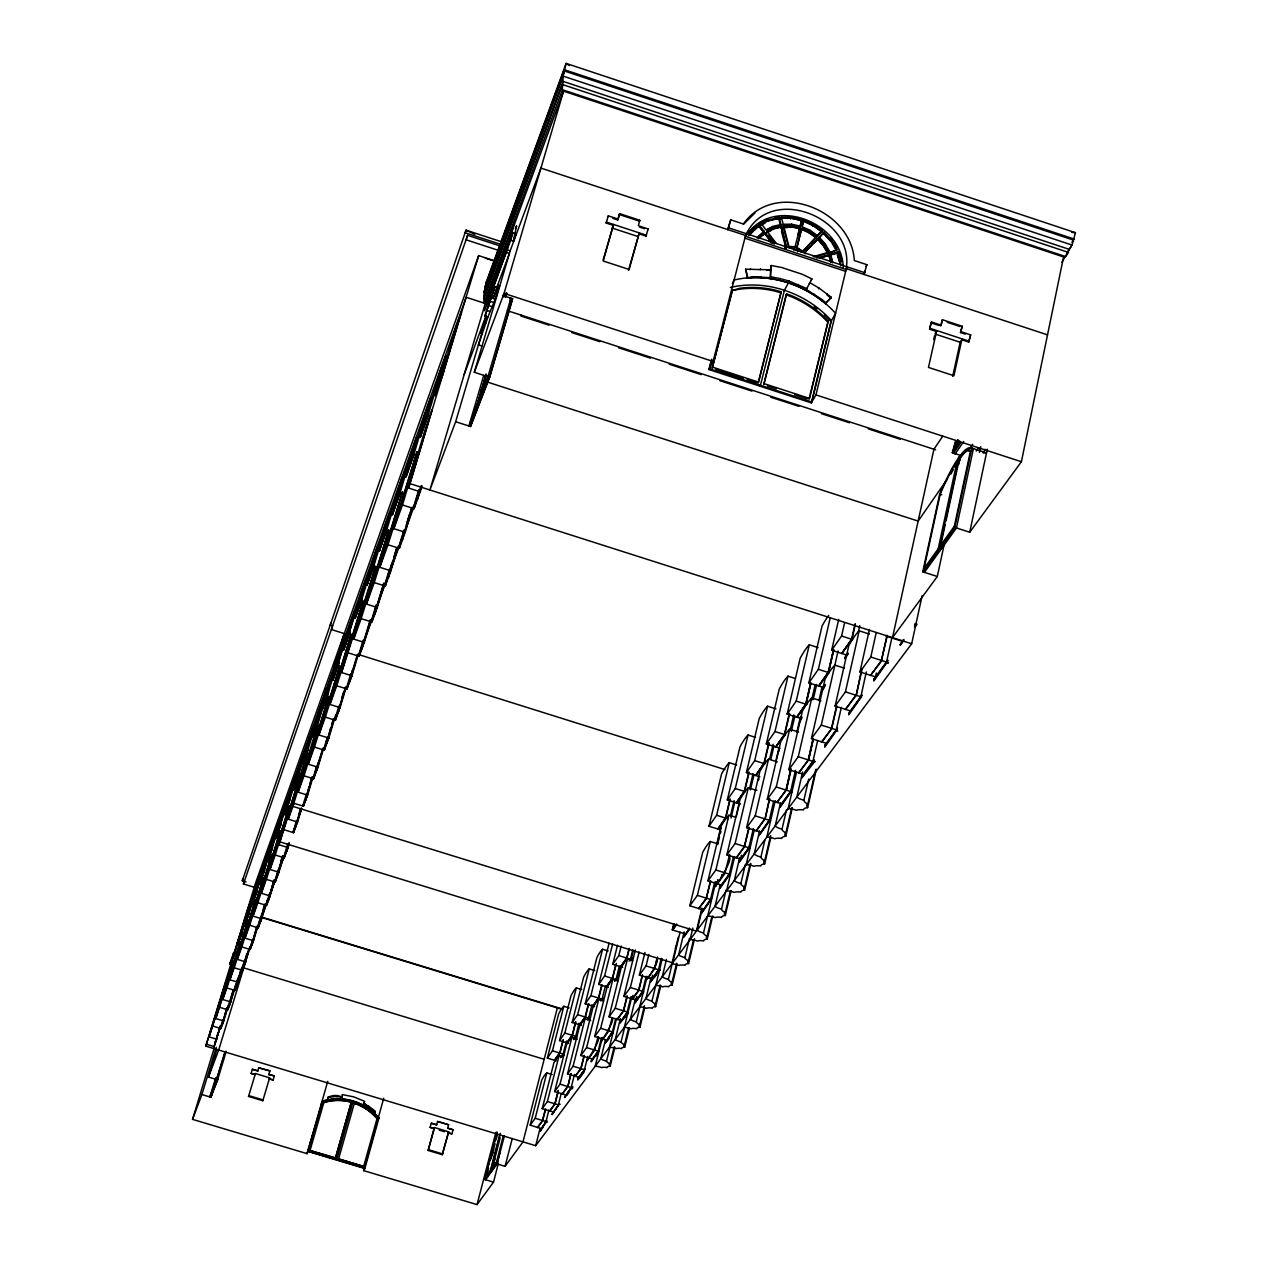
<?xml version="1.0" encoding="UTF-8"?>
<svg xmlns="http://www.w3.org/2000/svg" width="1268" height="1268" viewBox="0 0 1268 1268"><rect width="100%" height="100%" fill="white"/><g stroke="black" fill="none" stroke-linecap="round" stroke-linejoin="round"><path stroke-width="1.5" d="M770.136 278.564L771.15 265.503L781.627 267.485L802.089 274.221L811.885 278.897L806.321 289.437L822.282 299.724L825.88 302.767L825.42 303.623C804.055 285.458 775.382 275.457 747.327 277.993L745.632 269.196L770.675 269.83L770.579 277.708L752.241 276.741L747.327 277.993M770.231 271.003L771.15 265.503M341.71 1100.164C345.324 1093.571 324.465 1094.141 328.444 1100.608M341.837 1099.911L342.186 1094.585L353.788 1096.868L364.74 1101.385L362.125 1106.314M944.628 542.403L937.306 576.496L922.755 571.82L954.772 527.425L969.719 532.243L1021.406 461.726L1063.567 256.944L563.563 91.169L485.264 303.48M486.04 282.716L566.099 63.4L1075.454 232.694L1071.999 245.057L1061.902 262.222M969.719 532.243L987.296 449.189M954.36 526.22L956.056 526.759L941.664 546.714L940 546.175L954.36 526.22L970.511 450.806L969.227 450.425A86.113 15.882 -71.5 0 0 960.51 456.94L958.719 459.349L960.367 459.872M954.772 527.425L971.764 448.095L986.52 452.898L982.938 452.803M945.167 524.73L939.857 549.377L925.703 568.999L924.055 568.46L938.193 548.838L957.023 461.647L958.656 462.186L945.991 520.942M940 546.175L959.274 456.607M941.442 544.749L940.206 550.486L938.542 549.947M958.766 464.405L960.003 458.667A89.045 16.468 -71.5 0 1 961.873 456.084M922.755 571.82L939.651 494.187A89.061 16.436 -71.5 0 1 971.764 448.095M924.055 568.46L940.19 494.235L942.837 488.196A86.382 15.929 -71.5 0 1 955.042 464.674L957.023 461.647M925.228 568.571L924.404 572.359L956.468 527.964L973.428 448.634A89.045 16.468 -71.5 0 0 962.777 454.927M495.059 260.97L478.654 255.613L255.676 882.686L205.781 1046.148L535.682 1145.701L911.676 643.764L922.105 595.691M916.701 624.11L916.368 625.631L914.703 625.092L915.036 623.587L916.701 624.11L914.466 627.121M965.297 334.118L960.494 332.533L962.222 326.256L942.393 319.726L940.65 326.019M960.494 332.533L962.222 326.256M952.712 376.311L960.177 342.265L962.333 338.952M900.47 644.287L900.232 645.364L903.735 640.657M942.393 319.726L941.173 325.179L931.536 322.024L931.029 322.849L929.587 329.204L936.529 331.471L928.477 367.419L953.916 375.74L961.81 339.776L968.72 342.043L970.638 334.863L961.033 331.709M968.72 342.043L970.638 334.863M874.064 679.902L873.826 680.964L887.362 661.959L888.44 662.308M876.378 673.039L875.522 676.906L859.942 671.945L869.436 629.499M881.767 660.644L870.482 675.495L881.418 660.533L886.966 635.395M887.315 635.506L881.418 660.533M891.927 637.519L886.538 662.054L870.799 657.03L859.942 671.945M866.329 671.945L860.813 696.766L845.439 691.884L835.105 706.086L850.321 710.904M861.59 696.718L848.688 714.835L849.021 712.664L862.145 694.959L848.704 714.106M870.799 657.03L876.251 632.526M929.587 329.204L931.536 322.024M933.676 339.65L934.516 335.877M861.796 668.664L856.185 695.482L861.733 670.677M824.945 746.123L824.723 747.137L837.038 729.829M844.979 657.696L844.757 658.694L848.07 654.019M835.105 706.086L848.815 645.507A93.261 16.04 -72.2 0 1 859.197 630.814L869.341 634.063M831.443 728.482L836.515 706.007M855.028 623.983L851.62 639.231L841.603 653.432M821.822 742.097L831.76 728.498L836.864 706.117M851.953 639.341L855.361 624.094M841.366 707.354L836.294 729.829L821.284 725.09L811.441 738.626L826.308 743.317M858.071 633.223L859.767 625.679M845.439 691.884L859.197 630.814M812.962 738.943L808.176 760.055L798.666 772.957L808.493 760.071L813.295 739.054M818.621 685.988L828.194 672.436L833.441 649.501M833.615 650.119L828.511 672.436L818.954 686.099M808.509 760.166L813.279 739.292M828.527 672.531L833.758 649.612M796.462 772.386L788.11 808.73A8.813 3.693 12.9 0 1 796.256 810.315A9.938 4.169 12.8 0 1 803.405 809.935A8.86 3.725 12.7 0 1 807.653 807.653A8.892 3.741 12.7 0 1 807.843 804.102A8.496 3.598 12.7 0 1 803.912 800.203L808.73 779.028M817.686 740.48L812.931 761.371L798.254 756.742L788.854 769.676L803.389 774.241M821.284 725.09L838.069 650.975M846.311 654.922L831.65 650.262L841.572 636.029L844.567 622.857M813.39 762.417L814.611 761.719L801.851 777.966L802.2 775.842L814.135 759.738L801.883 777.236M807.843 804.102L815.704 769.486M807.653 807.653L816.354 769.264M798.254 756.742L811.789 697.907L820.871 700.792M823.233 687.446L808.889 682.897L818.367 669.314L830.239 617.722M775.271 800.631L766.775 837.197A8.622 3.535 13.1 0 1 774.732 838.766A9.716 3.978 13 0 1 781.69 838.433A8.654 3.566 12.9 0 1 785.795 836.278A8.686 3.582 12.9 0 1 785.938 832.854A8.305 3.439 12.9 0 1 782.055 829.098L786.445 809.951M795.48 770.294L790.614 791.486L776.254 786.984L767.267 799.331L781.484 803.785M811.663 699.952L815.118 684.942M813.168 699.73L816.671 684.419M785.938 832.854L791.644 808.001M785.795 836.278L792.357 807.637M802.612 771.974L796.875 797.017A8.924 3.788 12.8 0 0 803.912 800.203M818.922 700.729L822.013 687.24M811.441 738.626L825.04 679.157A91.027 15.295 -72.4 0 1 834.93 665.161L844.234 668.109M831.65 650.262L838.719 619.37M791.343 731.319L794.909 715.913M754.238 830.239L746.17 864.713A8.432 3.376 13.2 0 1 753.937 866.266A9.494 3.82 13.1 0 1 760.721 865.965A8.464 3.408 13.1 0 1 764.683 863.92A8.496 3.424 13.1 0 1 764.778 860.639L770.579 835.596M764.683 863.92L770.912 837.007M780.47 803.024L775.16 826.007A8.733 3.614 13 0 0 782.055 829.098M796.859 732.175L800.393 716.848M799.712 722.094L802.137 717.133M788.854 769.676L802.343 711.285A88.903 14.598 -72.5 0 1 811.789 697.907M808.889 682.897L822.044 626.012A87.825 14.202 -72.2 0 1 828.67 615.424M790.709 769.486L785.938 790.107L776.888 802.533L786.271 790.218M810.664 682.992L805.798 704.057L796.669 717.117M790.852 769.026L786.287 790.313L791.169 769.121M810.585 683.5L805.814 704.152L797.081 716.975M806.147 704.247L810.981 683.087M734.679 856.55L726.58 890.865A8.242 3.233 13.4 0 1 734.188 892.387A9.304 3.661 13.3 0 1 740.781 892.133A8.29 3.265 13.2 0 1 744.633 890.184A8.305 3.281 13.2 0 1 744.681 887.029L750.054 864.031M744.633 890.184L750.878 863.397M759.58 830.873L754.191 854.014A8.527 3.455 13.2 0 0 760.943 857.01A8.115 3.281 13.1 0 0 764.778 860.639M775.778 761.434L778.932 747.946M767.267 799.331L780.644 741.986A86.89 13.948 -72.6 0 1 789.679 729.211L798.571 732.016M801.186 718.544L787.143 714.106L800.187 658.203A85.828 13.583 -72.3 0 1 809.285 644.794L818.066 647.583M759.342 834.598L759.12 835.549L769.882 820.38M778.663 751.75L778.869 750.814M769.422 798.666L765.048 819.128L769.755 798.761M789.298 713.488L784.416 734.489L775.667 746.9M784.734 734.584L789.615 713.583M776.254 786.984L789.679 729.211M787.143 714.106L796.209 701.109L809.285 644.794M773.67 801.344L769.28 820.269L755.221 815.879L746.63 827.687L760.546 832.046M790.202 730.162L793.736 714.898M760.943 857.01L764.969 839.654M715.913 881.482L707.687 916.098A8.068 3.107 13.5 0 1 715.12 917.588A9.098 3.503 13.4 0 1 721.555 917.382A8.099 3.122 13.4 0 1 725.28 915.512A8.131 3.154 13.4 0 1 725.28 912.485L730.225 891.499M725.28 915.512L731.113 890.754M739.688 857.58L734.267 880.61A8.353 3.313 13.3 0 0 740.877 883.527A7.941 3.154 13.2 0 0 744.681 887.029M746.63 827.687L759.881 771.356A84.972 13.33 -72.7 0 1 768.535 759.12L777.236 761.862M780.074 748.279L766.332 743.951L779.265 689A83.942 13.013 -72.4 0 1 787.983 676.161L794.846 678.348M758.533 779.471L758.835 778.187M739.339 861.558L739.117 862.509L749.436 847.959L750.371 848.244M758.486 780.137L758.708 779.218M741.415 855.266L740.512 859.086L726.881 854.838L740.021 799.474A83.149 12.759 -72.8 0 1 748.294 787.761L756.822 790.439M736.09 857.881L744.395 846.501L748.928 827.37M768.773 742.889L763.922 763.526L755.538 775.414M749.229 827.465L744.395 846.501M769.09 742.985L764.239 763.621L755.855 775.509M755.221 815.879L768.535 759.12M766.332 743.951L775.002 731.525L787.983 676.161M753.366 828.575L748.865 847.816L735.107 843.521L726.881 854.838M769.597 759.263L773.115 744.253M740.877 883.527L745.378 864.332M770.833 759.374L773.971 745.964M864.792 271.225L864.031 274.443L866.9 264.695L854.315 260.542C851.525 209.204 774.574 179.374 743.397 224.008L730.733 219.824L727.784 229.603L730.733 219.824M692.835 928.097L690.077 939.604A7.909 2.98 13.6 0 1 697.352 941.078A8.924 3.36 13.6 0 1 703.629 940.904A7.941 3.011 13.5 0 1 707.259 939.128A7.973 3.027 13.5 0 1 707.211 936.212L711.792 916.938M721.254 878.439L721.825 874.619M759.865 776.777L746.408 772.545L759.231 718.512A82.135 12.458 -72.5 0 1 767.584 706.213L775.984 708.875M707.259 939.128L712.727 916.051M720.034 885.238L715.041 906.271A8.163 3.186 13.4 0 0 721.54 909.093A7.767 3.011 13.4 0 0 725.28 912.485M736.343 816.449L739.529 803.072M720.176 887.394L719.955 888.329L729.845 874.349M725.248 873.002C698.097 910.091 736.312 860.148 728.973 855.995M748.802 772.164L744.3 791.359L736.248 802.755M729.655 854.378L724.947 873.018M744.601 791.454L749.119 772.26M735.107 843.521L748.294 787.761M746.408 772.545L754.714 760.626L767.584 706.213M733.332 857.184L729.306 874.191L715.849 870.006L707.956 880.848L721.318 884.985M749.467 788.87L753.081 773.575M721.54 909.093L726.057 889.993M750.434 789.821L754.032 774.558M707.956 880.848L720.969 826.435A81.406 12.236 -72.9 0 1 728.91 815.197L735.583 817.289M740.496 804.071L727.309 799.949L740.005 746.82A80.407 11.951 -72.6 0 1 748.025 735.012L755.554 737.39M678.301 937.21L671.85 963.934A7.735 2.853 13.8 0 1 678.966 965.392A8.733 3.233 13.7 0 1 685.1 965.249A7.767 2.885 13.6 0 1 688.603 963.553L694.547 938.653M701.886 908.205L696.401 931.14L292.924 806.385L340.664 648.915M717.419 843.236L721.08 827.941M702.139 909.219L697.146 930.173A8.004 3.059 13.6 0 0 703.518 932.931A7.608 2.901 13.5 0 0 707.211 936.212M717.625 844.472L719.447 836.848M720.652 832.822L720.953 831.57M706.593 898.315L698.652 908.696L706.292 898.22L710.429 880.911M729.94 799.157L725.47 818.05L717.751 828.987M710.73 881.006L706.292 898.33M718.053 829.066L725.756 818.05L730.241 799.252M715.849 870.006L728.91 815.197M727.309 799.949L735.266 788.522L748.025 735.012M714.692 882.163L710.571 899.472L697.384 895.382L689.824 905.78L702.9 909.838M730.542 815.593L734.124 800.552M711.079 899.662L701.584 913.087L711.554 898.156L701.632 912.389M703.518 932.931L707.592 915.781M731.018 818.019L734.679 802.628M716.991 883.828L717.878 880.071M717.07 883.59L717.942 879.897M689.824 905.78L702.71 852.286A79.741 11.729 -72.9 0 1 710.318 841.508L717.799 843.838M720.05 829.7L708.971 826.245L721.571 773.971A78.775 11.46 -72.7 0 1 729.259 762.654L736.645 764.969M711.364 360.144L708.923 369.574L811.33 402.875L830.92 321.549L835.596 313.291A94.514 79.678 28.4 0 0 734.093 280.022L732.413 283.382M655.746 985.426A7.592 2.758 13.9 0 1 662.72 986.869A7.243 2.631 13.8 0 1 668.712 986.758A7.624 2.774 13.7 0 1 672.119 985.141A7.64 2.79 13.7 0 1 672.008 982.415L676.621 963.284M684.165 931.837L678.618 954.899A7.83 2.932 13.7 0 0 684.879 957.578A7.45 2.774 13.6 0 0 688.524 960.748A7.798 2.901 13.6 0 0 688.603 963.553M672.119 985.141L677.175 964.108M811.33 402.875L815.974 394.903L845.677 271.352C857.945 217.953 769.375 182.386 745.6 235.468L713.091 361.428L708.923 369.574M697.384 895.382L710.318 841.508M708.971 826.245L716.626 815.276L729.259 762.654M684.879 957.578L689.475 938.368M688.524 960.748L693.58 939.636M685.1 933.85L672.278 929.888L673.736 924.039M674.021 924.118L672.579 929.967L676.732 924.277M647.108 976.487L639.674 1006.887A7.45 2.647 14 0 1 646.506 1008.298A7.101 2.536 13.9 0 1 652.354 1008.219A7.481 2.663 13.8 0 1 655.667 1006.665A7.497 2.679 13.8 0 1 655.54 1004.05L660.168 984.967M666.445 959.48L662.261 976.725A7.671 2.821 13.8 0 0 668.41 979.34A8.638 3.154 13.7 0 0 672.008 982.415M655.667 1006.665L660.755 985.696M675.321 948.48L675.987 946.15M668.41 979.34L672.579 962.095M680.06 932.202L672.658 962.84L280.022 841.873M809.016 399.341L828.21 321.058L822.916 315.732A91.011 76.825 28.4 0 0 792.341 295.999L786.651 293.859L786.144 294.81L763.78 384.632L786.651 293.859M828.21 321.058L809.539 398.437L764.287 383.713M651.07 977.485L645.935 998.518A7.529 2.71 13.9 0 0 651.974 1001.07A8.464 3.043 13.8 0 0 655.54 1004.05M631.876 996.616L624.316 1027.397A7.307 2.552 14 0 1 631.02 1028.792A6.974 2.441 14 0 1 636.742 1028.728A7.339 2.568 13.9 0 1 639.96 1027.254A7.354 2.584 13.9 0 1 639.801 1024.718L644.445 1005.667M639.96 1027.254L644.604 1008.219M652.624 975.14L651.704 978.912L639.373 975.108L644.936 952.49M654.764 968.641C634.951 994.73 660.422 964.171 657.157 957.578M654.478 968.657L657.252 957.261M654.764 968.736L657.537 957.356M661.278 958.339L658.504 969.735L646.078 965.899L639.373 975.108M658.726 970.86L659.772 970.242L650.5 981.939L659.376 968.562L650.563 981.258M651.974 1001.07L662.229 958.766M627.391 1013.084L628.025 1010.881L619.767 1023.355L628.199 1013.338M616.549 1018.473L609.417 1047.273A7.164 2.457 14.1 0 1 615.979 1048.652A6.831 2.346 14.1 0 1 621.589 1048.62A7.196 2.473 14 0 1 624.712 1047.21A7.212 2.488 14 0 1 624.522 1044.769A8.147 2.821 14 0 1 621.051 1041.947L624.807 1026.715M633.001 995.332L632.098 999.041L638.882 990.276L632.367 999.121M635.49 998.344L630.339 1019.345A7.386 2.599 14 0 0 636.282 1021.818A8.305 2.916 13.9 0 0 639.801 1024.718M624.522 1044.769L628.738 1027.635M636.932 996.363L636.013 1000.072L623.904 996.363L635.379 949.97M638.612 990.197L642.321 974.933M624.712 1047.21L629.372 1028.205M638.882 990.276L642.607 975.013M646.078 965.899L648.867 954.503M646.22 976.297L642.559 991.243L630.354 987.503L623.904 996.363M642.749 992.369L643.399 990.118L634.84 1003.036L642.749 992.369L643.589 992.622M636.282 1021.818L640.007 1006.57M615.693 1018.743L612.428 1031.898L600.667 1028.3L594.692 1036.527L606.358 1040.093M632.811 949.605L630.45 959.179L618.8 955.596L612.745 964.298L622.636 967.341M605.311 1042.28L613.205 1030.868L605.232 1042.93L612.793 1032.2M632.431 958.386L631.242 958.022L630.957 959.163L632.146 959.527M630.798 960.859L633.176 951.254M602.363 1037.462L595.199 1066.245A7.037 2.362 14.2 0 1 601.65 1067.608A6.705 2.267 14.1 0 1 607.134 1067.608A7.069 2.377 14.1 0 1 610.177 1066.245A7.085 2.393 14.1 0 1 609.971 1063.884A7.988 2.71 14.1 0 1 606.532 1061.142L610.304 1045.926M620.401 1018.569L615.218 1039.522A7.243 2.504 14.1 0 0 621.051 1041.947M609.971 1063.884L614.188 1046.782M627.105 995.649L623.333 1010.929L617.056 1019.44M623.602 1011.008L626.899 997.647M610.177 1066.245L614.869 1047.273M630.354 987.503L639.12 951.999M630.973 996.68L627.216 1011.959L615.234 1008.282L609.02 1016.825L620.908 1020.455M594.708 1050.126C573.12 1079.861 604.329 1038.064 597.767 1036.685M612.349 978.294L606.516 986.567L612.349 978.389L615.646 965.17M797.715 235.658L799.458 228.636L791.169 226.829L783.053 226.861L783.592 225.815L791.707 225.783L800.013 227.59L794.782 247.688M799.839 227.162L801.471 220.569L790.804 218.254L780.819 218.286M598.036 1036.764L594.438 1050.142M612.602 978.468L616.375 963.379M799.965 226.909L802.026 219.523L791.343 217.208L781.357 217.24L780.438 219.015M784.416 290.277L760.198 386.249M600.667 1028.3L612.856 979.419L617.865 980.956M618.8 955.596L621.193 946.023M797.049 246.578L801.424 229.017L809.016 232.44L816.006 237.496L802.327 252.015M802.073 226.148L803.436 220.949L813.264 225.371L821.68 231.458L817.036 236.387L814.135 234.295M801.836 228.224L797.033 247.529L802.755 251.222L816.418 236.704L809.444 231.648L801.836 228.224L800.9 229.999M816.909 236.641L822.092 230.665L813.691 224.579L803.849 220.156L802.2 226.75L810.22 230.348L817.464 235.594L816.909 236.641L814.008 234.532M601.412 1038.159L598.179 1051.124L586.624 1047.606L580.855 1055.531L592.33 1059.034M619.307 966.311L616.01 979.514L604.582 975.995L598.734 984.396L608.196 987.296M616.185 980.497L616.787 978.389L614.663 981.384M616.692 979.91L620.036 966.47M609.02 1016.825L621.288 967.5A72.419 9.605 -73.2 0 1 627.549 958.64L632.653 960.209M605.518 1039.744L600.794 1058.78A7.117 2.425 14.2 0 0 606.532 1061.142M608.894 1030.884C587.876 1059.588 617.548 1020.55 611.889 1017.729M629.055 948.448L626.709 958.037L620.575 966.707M612.159 1017.808L608.624 1030.789M626.978 958.117L629.324 948.527M615.234 1008.282L627.549 958.64M573.025 1086.977L571.868 1086.628L564.688 1097.581L564.878 1096.788M588.796 1019.06L589.382 1017.031L590.508 1017.364M572.042 1088.927L571.472 1087.896M580.855 1055.531L592.885 1007.711A69.883 8.908 -73.3 0 1 598.702 999.469L603.616 1000.975M598.734 984.396L609.1 943.154M584.088 1055.42L580.76 1068.702L575.133 1076.342L581.029 1068.686L584.358 1055.499M592.79 1006.095L598.496 998.027L601.761 985.014M598.75 998.106L602.015 985.093M586.624 1047.606L598.702 999.469M604.582 975.995L612.634 943.931M587.766 1056.387L584.453 1069.669L573.088 1066.214L567.525 1073.869L578.794 1077.293M605.359 986.108L602.094 999.121L590.872 995.681L585.214 1003.78L594.518 1006.634M602.237 1000.119L602.839 998.043L600.794 1000.943M594.692 1036.527L606.833 987.978A71.119 9.256 -73.3 0 1 612.856 979.419M612.745 964.298L617.5 945.262M758.121 383.047L781.183 291.798L775.081 290.087A91.312 77.063 28.4 0 0 739.815 288.28L732.191 290.562L712.204 368.116L732.666 289.627M781.183 291.798L758.613 382.128L712.664 367.197M554.813 1103.921L558.221 1090.496M566.875 1042.835L572.201 1035.29L575.561 1021.929M558.459 1090.559L555.067 1104L549.821 1111.117M565.718 1094.934L554.639 1091.574L560.028 1084.172L571.852 1037.462L577.4 1039.158M572.439 1035.37L575.799 1022.008M581.299 1025.305L572.169 1022.515L577.622 1014.685L589.224 968.895L594.708 970.575M561.28 1093.333L558.38 1104.84L547.396 1101.527L542.213 1108.66L553.102 1111.957M579.016 1023.197L575.688 1036.352L564.831 1033.04L559.553 1040.6L568.539 1043.342M559.045 1103.937L552.087 1114.556L559.045 1103.937L560.171 1104.285M567.525 1073.869L579.413 1026.763A68.678 8.591 -73.3 0 1 585.039 1018.806L590.682 1020.534M585.214 1003.78L596.879 957.609A67.854 8.432 -73.2 0 1 602.569 949.225L608.149 950.937M570.854 1073.536L567.81 1086.692L571.107 1073.616M588.479 1003.622L585.119 1016.984L579.603 1024.782M573.088 1066.214L585.039 1018.806M579.856 1024.861L585.372 1016.968L588.732 1003.701M590.872 995.681L602.569 949.225M574.467 1074.487L571.186 1087.564L560.028 1084.172M592.029 1004.7L588.669 1018.061L577.622 1014.685M542.213 1108.66L553.862 1062.917A66.411 8.004 -73.4 0 1 559.109 1055.499L562.738 1056.609M559.553 1040.6L570.996 995.729A65.635 7.862 -73.2 0 1 576.306 987.899L581.695 989.563M535.682 1145.701L540.073 1128.488M539.914 1130.977L546.651 1120.674L539.914 1130.977L546.381 1121.752L547.475 1122.085M537.426 1127.521L542.498 1120.532L545.414 1109.104M547.396 1101.527L559.109 1055.499M563.04 1039.823L559.711 1052.995L554.56 1060.286M564.831 1033.04L576.306 987.899M545.636 1109.373L542.498 1120.627M563.246 1040.093L559.949 1053.074L554.798 1060.365M548.885 1110.197L546.001 1121.546L535.207 1118.281L530.183 1125.176L540.897 1128.425M566.431 1041.06L563.135 1054.041L552.452 1050.792L547.364 1058.098L556.208 1060.793M554.639 1091.574L566.416 1045.149A67.521 8.29 -73.4 0 1 571.852 1037.462M572.169 1022.515L583.708 976.994A66.728 8.147 -73.2 0 1 589.224 968.895M557.349 1007.917L523.002 1141.882L505.076 1166.338L496.073 1163.628L484.645 1179.478L493.506 1182.141L498.419 1163.152M530.183 1125.176L541.721 1080.098A65.334 7.735 -73.4 0 1 546.793 1072.918L552.166 1074.551M547.364 1058.098L558.681 1013.861A64.573 7.608 -73.3 0 1 563.832 1006.285L569.126 1007.917M535.207 1118.281L546.793 1072.918M552.452 1050.792L563.832 1006.285M711.823 359.224L709.398 368.655L811.853 401.972L831.443 320.614A94.133 79.44 28.4 0 0 730.352 287.503M505.076 1166.338L512.272 1138.458M845.677 271.352L744.887 238.178L746.456 233.724M485.39 1177.417L490.415 1170.443L491.413 1170.76L486.389 1177.718L485.39 1177.417L497.119 1132.387M488.608 1168.399L485.644 1179.779L497.104 1163.929L504.331 1136.065M491.081 1158.904L495.043 1143.72M496.026 1139.916L497.5 1134.226M492.253 1155.211L493.712 1149.585M490.415 1170.443L499.814 1134.274M500.163 1151.392L497.183 1162.867L492.016 1170.031L491.001 1169.73L500.464 1133.323M500.163 1137.919L491.318 1171.933L490.32 1171.616M493.506 1164.293L494.995 1158.54M496.073 1163.628L503.317 1135.763M383.713 1098.262L363.631 1170.618L477.037 1204.6L495.851 1132.419M484.645 1179.478L497.008 1132.023M482.173 333.611L480.683 333.135L485.755 317.285M979.308 452.407L980.798 446.732M430.09 1127.379L434.1 1128.298L428.14 1150.441L442.247 1154.688L448.65 1131.785L434.575 1127.537L433.941 1128.552L430.09 1127.379L431.31 1123.21L436.668 1124.827L431.31 1123.21M442.247 1154.688L448.65 1131.785M448 1132.784L451.852 1133.941L453.056 1129.772L447.715 1128.155L453.056 1129.772M436.509 1125.081L437.571 1121.451L448.618 1124.779L447.556 1128.409M428.14 1150.441L434.575 1127.537M619.624 213.642L618.102 219.063L608.307 215.845L606.167 223.025L613.221 225.339L603.235 261.002L629.134 269.482L638.961 233.787L646.014 236.102L648.122 228.922L638.343 225.704L639.833 220.283L619.624 213.642L617.738 219.95L612.84 218.334M628.5 270.243L639.341 232.916M354.39 1103.112L338.588 1158.92L363.662 1166.433L377.087 1118.424L374.266 1115.333A49.848 47.994 29.2 0 0 357.544 1104.238L354.232 1103.398L357.402 1104.523A49.832 47.978 29.2 0 1 374.108 1115.618L377.087 1118.424M321.375 1103.62L322.643 1101.084A51.56 49.626 29.2 0 1 378.942 1118.043L364.851 1168.51L308.14 1151.518L322.5 1101.369A51.544 49.626 29.2 0 1 378.783 1118.328M507.137 249.844L511.337 232.012L487.15 304.383L507.137 249.844L510.164 250.826L540.929 168.089L745.6 235.468M603.172 259.908L613.601 224.468M961.35 455.672L952.284 452.724L955.533 441.153M955.961 440.915L953.441 449.934L955.945 446.288L957.689 440.028M958.085 439.837L956.5 445.464L959.511 441.09M323.895 1102.304L310.042 1150.52L335.449 1158.144L351.347 1102.035L347.939 1101.195A50.007 48.136 29.2 0 0 327.984 1101.242L323.752 1102.589L327.826 1101.543A49.991 48.136 29.2 0 1 346.132 1101.179M335.449 1158.144L351.347 1102.035M497.484 293.811L487.895 317.032L484.899 316.049L495.075 286.584L498.102 287.567L496.374 293.257M214.387 1047.463L192.546 1119.359L307.046 1153.658L327.746 1081.366M307.046 1153.658L322.643 1101.084M481.254 398.358L489.828 376.216L511.67 301.594L509.958 301.039M489.432 289.421L429.915 489.987L455.656 421.737L470.586 426.524L489.67 377.246L512.637 298.741L502.524 295.46M489.67 377.246L474.311 372.285L504.062 293.399L563.563 91.169M252.38 1069.257L257.784 1070.889L252.38 1069.257L251.096 1073.441L254.995 1074.614L255.439 1073.536L269.656 1077.832L269.181 1078.894L273.08 1080.051L274.332 1075.882L268.816 1074.519L274.332 1075.882M483.758 375.36L468.891 425.985L488.101 375.645L489.828 376.216M470.586 426.524L473.883 415.286M480.493 392.779L481.586 389.038M470.032 422.529L471.712 423.068L486.088 374.06M486.135 374.472L478.274 401.687L479.986 402.241M471.712 423.068L480.144 401.29L487.277 377.816M487.926 376.691L510.925 298.186A90.202 3.265 -72.4 0 0 509.974 298.963M455.656 421.737L481.745 333.595M483.409 327.937L486.199 318.522M510.639 240.365L512.938 232.599L515.981 233.597L513.683 241.364L510.639 240.365L484.63 310.66L503.444 252.395L513.635 224.705L510.433 239.367L512.938 232.599M474.311 372.285L510.164 250.826M268.816 1074.519L269.925 1070.889L258.672 1067.783L269.925 1070.889M255.439 1073.536L248.544 1096.44L262.793 1100.719L269.656 1077.832M569.364 65.571L566.099 63.4L563.103 76.112L562.326 89.695L483.853 303.02L484.059 292.195L486.738 280.846M257.673 1071.159L258.783 1067.529M371.08 619.767L364.296 642.432L353.724 639.104L375.708 566.178L341.567 672.531L351.918 675.781L358.242 654.653M376.216 604.757L371.112 621.78L376.58 606.928L377.357 607.182L371.889 622.017L361.158 618.641L353.724 639.104M376.136 606.675L373.87 614.235L374.646 614.473L383.142 586.133M376.358 606.072L374.092 613.633L374.868 613.87L383.364 585.531M371.889 622.017L383.728 583.106M384.172 584.421L377.293 607.499L366.452 604.075L388.832 529.802L361.158 618.641M389.197 570.045L384.442 585.816L390.179 570.251L390.988 570.521L385.25 586.07L374.25 582.598L366.452 604.075M391.463 564.26L387.326 577.923L388.135 578.176L397.28 547.744M385.25 586.07L392.763 561.011M393.666 557.92L396.662 548.03M390.1 570.568L396.884 547.824M398.247 546.207L390.909 570.822L379.814 567.319L402.574 491.667L374.25 582.598M403.858 530.087L398.453 548.077L404.46 531.736L405.3 531.989L399.277 548.331L388.008 544.764L379.814 567.319M404.318 530.309L401.481 539.788L402.305 540.057L412.179 507.121M399.277 548.331L404.286 531.546M406.362 524.683L409.31 514.745M404.397 532.037L411.704 507.596M412.528 507.866L405.221 532.306L393.857 528.693L417.014 451.614L388.008 544.764M418.725 489.828L413.178 508.389L419.502 491.207M419.153 490.32L416.348 499.687L417.204 499.957L421.372 486.151M393.857 528.693L402.463 504.981L414.018 508.658L418.995 491.952M419.343 490.859L414.335 507.66L413.495 507.39M419.439 491.524L421.103 485.898M422.022 485.834L420.279 491.794L408.613 488.069L432.198 409.501L425.874 427.031L402.463 504.981M306.428 793.942L302.767 806.02L307.648 794.798L303.448 806.226L294.033 803.326L288.28 819.16L297.568 822.044L301.546 808.889M391.004 513.619L398.501 492.475L400.054 492.967L392.541 514.095L391.004 513.619L391.416 512.256L392.953 512.732L392.367 514.745L391.337 514.428L398.184 495.344L399.214 495.677L416.728 437.238A91.042 1.997 -72.6 0 0 410.927 453.453L393.635 510.846M309.059 786.477L305.588 800.377L312.594 777.236M310.026 783.149L311.912 777.015M303.448 806.226L312.213 777.189M386.217 531.672L385.218 531.355L378.387 550.55L379.386 550.867L385.932 532.655L403.176 475.183A88.887 1.902 -72.6 0 0 397.645 490.668L380.622 547.063M398.501 492.475L398.073 493.838L399.642 494.346M312.8 777.728L307.569 795.115L298.091 792.183L318.347 725.328L314.163 736.914M316.334 767.33L312.942 778.584L318.03 766.886L313.64 778.79L304.035 775.81L298.091 792.183M316.54 766.696L313.893 777.997M317.951 763.225L315.859 772.703L322.563 750.466M404.555 475.754L412.401 453.627L414.002 454.134L406.14 476.261L404.555 475.754L404.983 474.375L406.553 474.866L405.966 476.911L404.92 476.578L412.084 456.559L413.146 456.892L430.93 397.47A93.309 2.092 -72.5 0 0 424.859 414.477L407.266 472.885M313.64 778.79L322.928 748.072M322.183 751.829L315.336 772.006M323.625 748.279L317.951 767.203L308.251 764.192L328.84 696.211L304.035 775.81M412.401 453.627L411.989 455.022L413.574 455.529M327.477 736.946L323.562 749.943L328.856 737.738L324.275 750.165L314.464 747.121L308.251 764.192M327.223 737.849L324.545 749.356M330.599 728.006L326.589 743.825L334.15 718.813M331.55 724.741L333.262 719.099M324.275 750.165L333.833 718.607M418.789 436.034L427.015 412.845L428.647 413.368L420.405 436.557L418.789 436.034L419.217 434.623L420.817 435.146L420.231 437.206L419.153 436.858L426.682 415.841L427.776 416.189L445.829 355.753A95.718 2.187 -72.5 0 0 439.457 373.6L421.578 433.054M335.687 715.041L328.777 738.071L318.87 734.98L339.792 665.811L314.464 747.121M338.81 706.276L334.657 720.034L340.157 707.306L335.386 720.272L325.353 717.133L318.87 734.98M427.015 412.845L426.587 414.271L428.219 414.794M339.491 705.484L337.795 713.646L345.229 689.047M341.726 698.082L343.39 692.518M335.386 720.272L345.482 687.018M444.038 370.525L442.358 369.987L441.93 371.445L443.594 371.984L435.384 394.855L433.719 394.332L434.163 392.89L435.812 393.429L435.209 395.505L434.116 395.156L442.025 373.061L443.15 373.426L435.209 395.505M346.212 687.24L340.078 707.623L329.965 704.453L351.236 634.079L325.353 717.133M350.761 673.799L346.259 688.778L351.997 675.464L347.004 689.015L336.749 685.798L329.965 704.453M352.171 670.566L349.524 682.105L357.655 655.16M347.004 689.015L357.433 654.336M436.604 391.226L454.784 330.694A98.27 2.298 -72.5 0 1 461.489 311.928L443.737 371.08M363.123 640.372L358.4 656.047L363.615 641.877L364.376 642.115L359.161 656.301L348.668 653.004M408.613 488.069L478.654 255.613M363.472 640.847L361.031 648.836L361.792 649.073L370.351 620.67M359.161 656.301L370.272 619.751M237.465 980.243L234.422 990.245L238.115 981.939L235.008 990.419L226.924 987.962L222.724 999.517L230.728 1001.942L238.115 977.549M240.682 970.527L236.593 986.044L244.391 961.287M226.211 1051.315L217.636 1079.829L208.491 1077.071L216.907 1049.333M237.449 982.082L241.919 967.357M289.278 843.585L288.074 847.579L278.976 844.773L326.764 687.827M235.008 990.419L242.014 967.357M317.254 722.284L316.097 722.887L311.056 736.946L311.928 737.231L317.254 722.284L316.366 722.015M246.943 953.425L238.035 982.272L229.888 979.799L247.846 920.885L226.924 987.962M278.976 844.773L308.219 753.414L288.28 819.16M316.445 721.761L317.793 722.174L318.157 720.953L316.826 720.541L311.231 736.328L312.562 736.74L312.927 735.519L311.595 735.107M313.465 734.029L328.951 682.961A78.014 1.474 -72.6 0 1 333.23 670.978L317.65 722.38M246.975 954.313L244.122 965.788L249.78 947.196M333.627 668.632L344.262 633.572M229.888 979.799L234.247 967.817L242.473 970.321L248.988 948.559M327.128 691.742L321.311 708.162L322.674 708.574L328.491 692.169L327.128 691.742L326.748 692.978L328.127 693.406M250.145 946.927L218.682 1050.047L208.491 1077.071M252.617 939.382L249.606 949.304L253.552 940.396L250.208 949.494L241.839 946.942L237.322 959.353L245.612 961.873M256.358 927.938L251.92 944.803L257.103 927.748M331.709 679.125L337.763 662.039L339.158 662.482L333.088 679.553L331.709 679.125L332.089 677.873L333.468 678.301L332.913 680.187L332.01 679.902L337.748 663.719L338.683 664.02M250.208 949.494L257.325 925.814M327.762 694.563L326.843 694.278L321.596 708.923L322.5 709.208L327.762 694.563L343.755 641.513A79.63 1.537 -72.6 0 0 339.301 654.003M259.607 920.473L253.473 940.729L245.025 938.146L263.506 877.424L241.839 946.942M337.763 662.039L337.383 663.307L338.778 663.735M262.127 912.817L257.626 927.685L261.715 918.444L258.244 927.875L249.717 925.26L245.025 938.146M262.967 910.091L264.679 904.464M332.01 679.902L337.748 663.719M265.091 904.005L260.019 923.009L265.852 903.815M334.023 676.795L350 624.062A81.31 1.601 -72.6 0 1 354.644 611.049L332.913 680.187M499.544 245.77L467.575 235.325L466.212 239.842L498.197 250.287M258.244 927.875L265.297 904.655M342.55 648.851L348.858 631.052L350.285 631.512L343.961 649.295L342.55 648.851L342.946 647.583L344.357 648.027L343.786 649.929L342.851 649.644L348.843 632.78L349.794 633.081M267.294 900.074L261.636 918.761L253.029 916.13L271.78 854.474L249.717 925.26M269.387 893.908L265.963 905.225L270.195 895.636L266.597 905.415L257.895 902.753L253.029 916.13M348.858 631.052L348.478 632.336L349.905 632.795M273.904 879.96L268.42 900.375L274.696 879.754M269.466 895.763L274.015 880.674M344.928 646.442L361.142 592.838A83.07 1.664 -72.6 0 1 365.992 579.254L343.786 649.929M266.597 905.415L274.031 880.88M353.867 617.262L354.263 615.963L355.706 616.422L355.309 617.722L353.867 617.262L360.445 598.702L361.903 599.162L355.309 617.722M274.649 880.88L270.1 895.953L261.335 893.274L280.387 830.635L257.895 902.753M278.231 869.975L274.617 881.878L278.992 871.924L275.267 882.084L266.391 879.358L261.335 893.274M280.799 861.416L282.495 855.837M360.445 598.702L360.049 600.018L361.507 600.477M215.639 1078.022L209.87 1096.947L216.876 1078.497L217.906 1078.814L214.863 1086.692L213.832 1086.375M282.891 855.694L276.519 876.663L283.525 855.9M275.267 882.084L283.129 856.043M356.308 614.774L372.792 560.25A84.908 1.744 -72.6 0 1 377.848 546.08L361.126 601.714L355.135 618.356L354.184 618.055L360.429 600.461L361.396 600.763M216.368 1077.705L213.214 1088.309L214.229 1088.61M355.135 618.356L354.469 617.12L360.429 600.461M192.546 1119.359L201.897 1094.553L210.884 1097.248L214.324 1085.899M283.525 856.93L278.912 872.241L269.989 869.499L289.31 805.846L266.391 879.358M210.551 1094.839L211.566 1095.14L216.083 1080.193M287.614 844.377L283.62 857.612L288.169 847.246L284.27 857.802L275.235 855.028L269.989 869.499M368.195 581.679L384.933 526.236A86.858 1.823 -72.6 0 1 390.227 511.432L373.252 567.953L366.991 585.356L366.008 585.055L372.538 566.701L373.537 567.002M216.606 1079.512L224.991 1051.758M211.566 1095.14L225.419 1051.457M287.963 844.456L286.251 852.381L289.009 843.252M372.554 564.894L365.691 584.247L367.165 584.722L374.044 565.37L372.554 564.894L372.158 566.225L373.648 566.701M284.27 857.802L288.613 843.379M366.991 585.356L367.562 583.407L366.087 582.931M366.008 585.055L372.538 566.701M336.749 685.798L363.203 600.905L341.567 672.531M296.538 820.618L292.94 832.49L301.594 808.667M296.839 820.84L295.666 827.069L301.435 808.033M298.519 815.261L300.199 809.681M284.397 829.843L293.605 832.696L300.912 808.445M385.218 529.517L378.054 549.741L379.56 550.217L386.756 530.008L385.218 529.517L384.822 530.864L386.344 531.355M379.386 550.867L379.972 548.885M230.966 963.823L229.809 963.648L230.126 962.618L231.22 962.951M231.568 962L245.009 917.984A65.144 1.014 -72.7 0 1 247.973 909.663L234.231 954.836L229.999 964.346L234.469 954.091M230.903 963.997L234.849 952.854L233.74 952.522L233.407 953.568L234.532 953.916M229.999 964.346L233.724 953.853M205.781 1046.148L226.338 980.56L209.125 1036.923L216.86 1039.269M238.495 942.71L252.11 898.077A66.221 1.046 -72.7 0 1 255.185 889.47L241.269 935.277L236.91 945.104L241.506 934.5M245.041 924.673L243.821 924.499L244.153 923.421L245.295 923.77L244.803 925.434L244.28 924.435L248.021 914.006L248.782 914.244L262.65 868.58A67.347 1.078 -72.7 0 0 259.48 877.472L245.675 922.755M209.125 1036.923L233.249 961.35L215.814 1018.553L223.675 1020.93L233.027 990.593M237.655 945.342L238.146 943.693L237.021 943.344M244.803 925.434L249.178 912.976L248.021 912.627L247.688 913.705L248.845 914.054M244.042 925.196L248.021 914.006M251.207 903.878L255.55 891.61L256.722 891.975L252.38 904.242L251.207 903.878L251.539 902.8L252.712 903.149L252.205 904.829L251.429 904.591L255.534 893.021L251.666 903.815L252.443 904.052M215.814 1018.553L240.413 941.474L222.724 999.517M258.862 882.528L259.195 881.434L260.384 881.799L260.035 882.893L258.862 882.528L263.348 869.832L264.536 870.197L263.887 872.305L259.877 883.495L259.084 883.257L263.332 871.275L264.14 871.512M253.093 902.087L267.088 856.169A68.504 1.125 -72.7 0 1 270.385 846.945L256.294 893.148L255.217 892.704M252.205 904.829L256.722 891.975M266.787 860.401L271.431 847.262L272.652 847.626L267.992 860.766L266.787 860.401L267.12 859.276L268.341 859.656L267.817 861.368L267.025 861.13L271.431 848.72L272.24 848.974M234.247 967.817L255.534 899.551L237.322 959.353M259.877 883.495L259.322 882.465L263.332 871.275M260.78 880.689L274.966 834.09A69.708 1.173 -72.7 0 1 278.389 824.549L264.109 871.433M276.313 837.609L275.013 837.451L275.346 836.309L276.582 836.69L276.059 838.433L275.251 838.18L279.816 825.325L275.251 838.18M268.753 858.515L283.144 811.219A70.945 1.205 -72.7 0 1 286.679 801.313L267.817 861.368M277.01 835.501L291.608 787.507A72.244 1.252 -72.7 0 1 295.286 777.236L276.059 838.433M285.585 811.615L300.405 762.892A73.592 1.3 -72.7 0 1 304.209 752.225L289.104 802.121L284.618 814.627L283.794 814.373L288.518 801.027L289.358 801.297M217.858 1033.103L214.133 1046.607L206.462 1044.293M220.378 1025.654L215.687 1042.328M283.794 814.373L288.518 801.027M292.401 788.886L297.584 774.241L298.868 774.637L293.685 789.282L292.401 788.886L292.765 787.713L294.033 788.094L293.51 789.885L292.654 789.631L297.568 775.794L298.424 776.064M214.133 1046.607L220.378 1026.05M284.618 814.627L285.142 812.851L283.889 812.471M220.933 1025.812L215.005 1042.455M222.788 1020.154L220.283 1028.348L223.754 1020.613L220.854 1028.522L213.04 1026.161M226.75 1007.886L222.344 1024.417L227.986 1005.92M220.854 1028.522L227.02 1007.838M292.654 789.631L297.568 775.794M301.61 763.162L306.999 747.962L308.298 748.374L302.909 763.574L301.61 763.162L301.974 761.973L303.274 762.369L302.735 764.192L301.879 763.922L306.983 749.546L307.855 749.816M294.493 786.826L309.535 737.326A75.002 1.363 -72.7 0 1 313.497 726.263L293.51 789.885M233.375 990.292L229.349 1005.572L235.499 985.268M201.897 1094.553L216.257 1047.289M219.855 1007.394L227.796 1009.803L233.597 990.34M301.879 763.922L306.983 749.546M275.235 855.028L298.598 780.089M303.765 761.038L319.013 710.777A76.476 1.411 -72.7 0 1 323.134 699.254M484.899 316.049L495.075 286.584M498.007 285.284L493.141 298.44L498.007 285.284L499.529 285.776L496.897 294.192L495.376 293.701M254.773 887.426L243.44 883.939L244.439 880.689M330.932 622.842L330.266 625.029L332.581 625.758L331.423 629.546L345.435 633.952M505.472 296.347L506.439 293.193M505.425 296.696L506.598 292.924M246.055 881.942L242.283 880.785L242.854 878.914M983.905 452.613L984.951 449.284M480.683 333.135L486.405 316.54M487.895 317.032L478.401 344.88L482.078 346.085M242.283 880.785L466.006 230.174L501.779 241.855M243.44 883.939L467.575 235.325M246.468 912.849L466.164 297.267L486.817 303.987M229.809 963.648L233.74 952.522M243.821 924.499L248.021 912.627M275.013 837.451L279.816 823.835L281.068 824.216L276.234 837.831M433.719 394.332L442.358 369.987M240.746 934.278L237.877 944.581M271.431 848.72L267.263 860.322L268.071 860.576M385.218 531.355L378.672 549.583L379.671 549.9M342.851 649.644L348.573 633.699L349.524 634M311.928 737.231L316.984 723.156M244.978 924.847L249.178 912.976M260.035 882.893L264.536 870.197M312.562 736.74L318.157 720.953M302.735 764.192L307.585 750.688L306.713 750.402M392.367 514.745L399.214 495.677M405.966 476.911L413.146 456.892M420.231 437.206L427.776 416.189M485.01 286.647L564.244 69.677L1074.155 239.066L1071.951 242.331M485.454 287.535L564.593 71.071L1073.045 239.953M484.059 292.195L563.103 76.112L1071.999 245.057L1066.943 252.586M484.376 296.221L563.166 81.406L1069.146 249.321M483.52 299.058L562.263 84.48L1068.512 252.427L1065.675 256.611L562.326 89.695M227.226 1009.629L230.808 1001.625L227.796 1009.803M241.871 970.147L245.691 961.556L242.473 970.321M289.215 842.966L261.699 917.081L561.787 1008.868M359.351 653.939L421.245 487.166M293.605 832.696L297.647 821.712M414.018 508.658L420.342 491.477M515.981 233.597L513.477 240.365L516.631 225.688L515.315 228.414M464.167 374.567L486.199 315.32M496.897 287.075L509.403 253.457L506.36 252.459M503.65 296.855L505.029 293.209M505.456 296.981L506.677 293.748M505.441 297.441L506.931 293.447M210.884 1097.248L217.636 1079.829M521.227 315.161L520.894 316.017L549.06 325.179M607.927 216.733L608.307 215.845M251.096 1073.441L255.106 1074.345M606.167 223.025L606.532 222.138L646.395 235.23L646.014 236.102M617.738 219.95L618.102 219.063M248.544 1096.44L248.877 1095.647L263.126 1099.927L262.793 1100.719M639.833 220.283L639.452 221.171L619.244 214.53M647.742 229.809L648.122 228.922M273.08 1080.051L269.291 1078.624M499.529 285.776L498.276 288.185L496.755 287.693M750.593 233.027L759.215 225.022L764.097 231.236L763.574 232.282M758.423 225.482L754.428 230.031M758.327 226.813L759.215 225.022M760.372 225.53L761.275 223.739L768.931 219.808L779.043 217.43L780.977 224.499L780.438 225.546L778.647 218.223L768.535 220.616L760.752 224.785M757.123 237.893L764.097 231.236M768.931 219.808L768.408 220.854L778.52 218.476M762.591 233.011L763.431 231.679M774.273 244.153L765.206 232.63L763.653 234.849M764.303 234.406L765.206 232.63M767.077 231.315L766.554 232.361L773.306 228.716L780.993 226.893L786.477 247.831L781.405 226.084L773.718 227.907L767.077 231.315L776.365 243.472M327.826 1097.422L330.726 1096.725M750.117 269.624L750.545 268.768M772.307 227.479L772.846 226.433L780.977 224.499M772.814 229.698L773.718 227.907M778.14 219.221L779.043 217.43M751.797 277.597L752.241 276.741M780.486 227.875L781.405 226.084M330.599 1096.994L336.385 1096.44M760.134 269.688L760.562 268.832M310.042 1150.52L335.592 1157.874M790.424 218.984L791.343 217.208M760.927 277.66L761.371 276.804M791.089 225.26L791.628 224.214L800.377 226.116M790.772 227.574L791.707 225.783M770.675 269.83L766.855 270.353M801.091 221.314L802.026 219.523M799.078 229.365L800.013 227.59M803.849 220.156L803.31 221.203L813.137 225.625L821.537 231.711M794.656 247.926L795.194 246.895L788.902 246.341L783.592 225.815M793.879 250.208L794.814 248.433L789.409 247.973M779.329 280.291L780.216 278.595L789.298 281.147L806.781 288.581L805.846 290.277M797.509 251.65L798.444 249.875L796.637 249.067M798.713 249.574L799.252 248.528M810.902 243.012L815.863 237.734L808.889 232.678L809.444 231.648M809.666 231.394L810.22 230.348M812.756 226.354L813.691 224.579M801.788 251.793L802.343 250.763M353.233 1100.989L336.67 1159.745M783.909 291.228L789.298 281.147M815.863 237.734L816.418 236.704M817.147 240.017L818.098 238.257L823.677 244.375L828.305 252.3L827.75 253.331L823.122 245.421L817.543 239.287L813.755 243.266M828.369 251.238L824.549 244.692L818.605 238.178L823.899 232.155L831.443 240.429L836.912 249.78L836.357 250.81L831.015 241.221L823.471 232.963L818.732 237.94L824.675 244.455L829.446 252.633L834.724 251.08M822.948 233.93L823.899 232.155M797.271 286.188L798.19 284.492M823.122 245.421L823.677 244.375M831.443 240.429L830.889 241.459L823.344 233.201L818.605 238.178M809.412 283.525L809.872 282.685L818.874 287.963L831.348 297.314L825.42 303.623M810.965 280.593L811.885 278.897M829.32 252.871L836.912 249.78M828.163 256.294L829.129 254.535L831.428 261.747M829.763 255.835L830.714 254.076L837.847 252.031L841.191 265.171M338.588 1158.92L363.662 1166.433M814.056 295.095L814.531 294.255M836.88 253.79L837.847 252.031M832.6 262.745L830.714 254.076M368.528 1106.409L363.757 1103.239L375.249 1111.703L373.061 1114.049M818.415 288.803L818.874 287.963M840.906 261.557L840.335 262.587L837.276 253.061L830.16 255.106M821.807 300.564L822.282 299.724M373.141 1109.801L368.671 1106.156M827.386 293.97L826.91 294.81L830.873 298.154M847.293 266.914L846.342 268.626L1047.526 334.863M375.249 1111.703L373.267 1109.548M377.531 1120.532L378.942 1118.043M865.933 266.407L866.9 264.695M363.631 1170.618L365.01 1168.24L308.282 1151.233M437.571 1121.451L448.618 1124.779M937.052 330.647L934.944 333.991L960.177 342.265M451.852 1133.941L448.159 1132.53M749.198 234.881L751.1 231.981M748.802 235.674L758.819 225.815L763.701 232.028L757.234 237.639M743.508 224.309L754.92 213.008M746.313 235.579C772.941 194.987 842.063 221.71 843.268 267.5M942.726 436.224L933.93 449.252L892.498 637.645L937.306 576.496M952.284 452.724L960.066 441.391M960.906 442.484L953.488 453.278L955.216 453.849L963.712 441.518M947.465 478.86L918.127 521.085L486.769 381.858M970.099 448.095L972.715 444.339M554.623 1060.111L559.711 1052.9M572.201 1035.195L567.192 1042.74M598.496 997.932L593.107 1006M763.907 763.431L755.934 775.271M828.178 672.341L819.049 685.845M567.129 1042.914L572.454 1035.274M593.044 1006.174L598.75 998.011M606.706 986.837L612.602 978.373M620.844 966.787L626.963 958.022L620.924 966.596M736.549 802.85L744.585 791.359L736.645 802.612M775.968 746.995L784.718 734.489L776.064 746.757M796.986 717.212L806.131 704.168M841.936 653.527L851.938 639.246L842.031 653.274M560.567 1057.623L563.8 1053.074L563.959 1055.261M573.548 1039.38L576.369 1035.354L576.528 1037.573M587.401 1019.805L589.382 1017.031M629.039 961.128L631.242 958.022M825.341 684.451L821.727 691.108L823.835 688.128M847.373 653.4L844.757 657.997L848.197 653.163M561.344 1057.211L563.531 1054.12M573.833 1039.617L576.1 1036.416M821.743 690.426L825.119 685.671M491.001 1169.73L496.168 1162.55L497.183 1162.867M672.278 929.888L676.43 924.182M672.658 929.761L676.193 924.911M477.037 1204.6L493.506 1182.141M549.567 1111.037L554.813 1103.826M562.136 1093.983L567.573 1086.517M756.045 830.809L764.715 818.938M821.49 741.986L831.776 728.593M855.805 695.276L845.391 709.541L856.169 695.387M537.664 1127.585L542.752 1120.611M562.39 1094.062L567.826 1086.597M617.326 1019.52L623.602 1010.913M736.407 857.976L744.712 846.596M756.362 830.92L765.032 819.033M571.868 1086.628L564.767 1096.947L571.599 1087.738L572.74 1088.087M689.316 928.16L683.832 937.02L689.396 929.523M902.784 640.118L900.232 644.62L903.973 639.579M552.166 1113.938L558.776 1105.03M577.812 1079.369L584.881 1069.827M591.316 1061.158L598.639 1051.267M619.846 1022.69L627.723 1012.054M634.903 1002.37L643.098 991.322M683.88 936.339L689.649 928.556M780.042 806.686L791.771 789.916L780.359 805.323L780.01 807.399L791.248 791.565L792.231 791.866M541.373 1129.614L543.496 1126.745M566.733 1095.536L568.936 1092.572M579.238 1078.592L583.962 1072.237M595.912 1056.133L598.02 1053.312M607.293 1040.933L609.385 1038.096M625.14 1016.888L627.311 1013.956M654.256 977.565L656.38 974.696M976.154 451.075L978.294 448.222M373.204 1113.795L375.391 1111.45M817.464 235.594L822.092 230.665M818.098 238.257L804.213 252.823L805.117 253.838M805.053 252.3L817.67 239.05L823.249 245.168L827.877 253.093M825.88 302.767L831.348 297.314M759.104 237.924L764.556 233.074M758.692 238.733L764.794 233.423L772.735 243.504M763.701 234.39L764.667 233.661L771.483 242.315M748.865 231.981L754.444 227.035M748.5 232.726L756.853 225.292M753.398 230.538L758.692 226.069L762.353 230.728M767.314 229.857L770.738 228.113M766.173 233.106L771.15 230.538M758.914 223.691L767.346 219.364M761.909 224.737L764.969 223.168M772.846 226.433L766.015 229.936L761.275 223.739M814.69 256.944L825.991 253.632M813.232 256.707L828.305 252.3M816.782 258.07L829.129 254.535M819.873 257.848L828.686 255.312L831 262.539M830.286 254.868L837.419 252.823L840.763 265.963M821.505 257.578L828.559 255.565M785.13 247.244L787.016 246.8M784.718 248.037L786.604 247.593M773.179 228.953L780.866 227.131M774.922 217.589L778.695 216.701M772.434 227.226L778.932 225.688M732.191 290.562L739.323 289.231A91.248 77.031 28.4 0 1 774.574 291.038L780.692 292.749M780.945 218.033L790.931 218.001L801.598 220.315M791.628 224.214L783.18 224.246L781.357 217.24M782.768 225.054L791.216 225.022M782.673 227.606L787.539 227.59M336.258 1096.693L341.916 1096.963M1071.587 232.329L1075.454 232.694M771.023 276.852L780.216 278.595M511.67 301.594L511.4 301.53A87.223 3.218 -72.4 0 0 509.942 303.987M799.585 228.383L791.28 226.592L783.18 226.623L788.49 247.133M347.781 1101.48L351.204 1102.32M428.616 1149.711L442.722 1153.943M213.499 1087.183L214.53 1087.484M546.27 1121.895L546.064 1122.671M539.994 1130.343L541.087 1130.676M439.219 1130.137L444.497 1131.722M243.599 967.849L544.178 1059.303M627.597 1012.244L628.405 1012.482M261.002 917.287L562.231 1009.407M585.372 1016.968L579.936 1024.671M612.587 1033.04L613.379 1033.277M240.429 933.977L241.57 934.326M271.083 848.387L272.303 848.767M271.178 849.528L271.986 849.782M659.075 969.782L660.359 970.178M263.015 870.942L264.204 871.322M263.094 872.067L263.887 872.305M642.955 991.513L643.795 991.766M292.908 788.791L293.764 789.045M288.185 800.679L289.437 801.075M288.264 801.867L289.104 802.121M284.032 813.533L284.872 813.787M279.467 824.977L280.719 825.357M279.562 826.15L280.387 826.403M311.326 736.074L312.197 736.359M306.634 749.166L307.934 749.578M302.133 763.067L303.004 763.336M297.219 775.43L298.503 775.826M297.314 776.634L298.17 776.904M735.266 788.522L745.235 791.66M337.478 664.622L338.413 664.923M332.279 679.014L333.199 679.299M328.032 693.675L327.112 693.39L321.866 708.051L322.754 708.321M725.756 818.05L718.132 828.844M716.626 815.276L727.784 818.763M321.692 706.926L323.039 707.354M360.16 601.397L361.126 601.714M813.818 761.133L815.324 761.608M754.714 760.626L764.889 763.827M343.137 648.725L344.072 649.026M359.494 654.827L724.916 769.565M796.209 701.109L806.828 704.469M372.253 567.652L373.252 567.953M387.564 577.289L388.373 577.542M384.743 584.881L385.551 585.134M836.801 730.859L837.831 731.176M366.293 584.104L367.276 584.421M775.002 731.525L785.399 734.806M416.617 498.99L417.457 499.259M399.515 494.679L398.485 494.346L391.638 513.445L392.652 513.778M841.572 636.029L852.667 639.563M887.14 663.021L888.202 663.37M818.367 669.314L829.224 672.753M384.917 532.322L385.932 532.655M401.718 539.122L402.542 539.391M398.77 547.11L399.578 547.364M420.532 436.192L419.454 435.843L426.999 414.826L428.077 415.175M413.447 455.894L412.401 455.545L405.221 475.579L406.267 475.912M914.466 625.425L915.559 625.774M410.198 483.694L911.676 643.764M886.031 636.092L901.992 641.18M443.451 372.38L442.342 372.015L434.417 394.126L435.51 394.475M478.432 400.736L480.144 401.29M938.193 548.838L939.857 549.377M484.233 322.754L485.723 323.229M481.903 329.506L483.409 329.997M939.651 494.187L941.823 494.758M485.343 258.149L494.552 261.16M497.69 285.76L499.212 286.251M495.534 290.546L497.056 291.038M504.062 293.399L713.091 361.428M815.974 394.903L1021.406 461.726M495.091 294.128L496.612 294.62M494.235 295.856L495.756 296.347M970.511 450.806L972.191 451.345L970.892 450.964A86.113 15.929 -71.5 0 0 969.053 451.345M767.394 385.805L776.444 388.737M794.545 394.633L807.209 398.754M715.865 369.305L743.428 378.26M747.09 379.449L756.283 382.445M491.619 297.948L494.647 298.931M490.272 301.356L493.284 302.339M507.469 310.692L935.641 449.807M488.687 305.54L491.699 306.523M571.599 332.501L599.764 341.647M618.546 347.749L650.484 358.131M669.266 364.233L701.188 374.599M719.97 380.701L751.892 391.083M770.675 397.185L798.856 406.331M821.395 413.653L849.56 422.799M868.342 428.901L900.264 439.283M958.354 458.128L960.003 458.667M486.896 310.454L489.892 311.437M930.11 328.364L969.259 341.219M612.095 228.034L637.788 236.466M500.971 244.439L465.213 232.757L466.006 230.174L474.834 234.247M728.625 227.86L864.998 272.747M745.758 236.434L846.628 269.64M947.275 322.326L959.892 326.478M639.579 227.131L644.477 228.731M932.63 323.372L939.049 325.48M786.144 294.81L791.834 296.95A90.963 76.793 28.4 0 1 822.393 316.667L827.687 321.993M796.605 248.322L801.915 251.555M796.225 249.859L798.032 250.668M796.098 250.097L797.905 250.906M803.389 228.272L808.191 230.427M801.297 229.27L808.889 232.678M798.444 249.875L801.661 252.395M830.033 238.21L832.41 240.825M819.16 237.132L825.103 243.662L829.874 251.841M768.836 240.159L771.102 243.044M768.994 235.151L774.796 242.743M833.298 242.331L836.817 248.354M838.592 251.365L841.714 261.113M837.387 255.375L839.432 261.715M831.269 257.911L832.727 262.492M781.5 231.632L786.097 248.56M745.632 269.196L747.755 277.137M327.952 1097.153L328.571 1100.355M814.151 306.602A94.07 79.424 28.4 0 1 817.163 308.869M824.343 314.924A94.07 79.424 28.4 0 1 830.92 321.549M511.686 299.517A90.202 3.329 -72.4 0 1 512.637 298.741M950.889 474.121A89.045 16.468 -71.5 0 1 953.251 469.699M954.804 466.957A89.045 16.468 -71.5 0 1 957.071 463.137M874.159 678.745L873.826 680.219L887.933 660.153L874.159 678.745M825.056 744.998L824.739 746.408L837.577 728.117L825.056 744.998M770.373 818.779L759.152 834.835L770.373 818.779M739.466 860.481L739.165 861.796L749.927 846.39L739.466 860.481M720.319 886.332L720.002 887.632L730.336 872.828L720.319 886.332M630.83 959.353L631.416 960.415L630.83 959.353M591.601 1060.016L591.237 1061.807L598.924 1050.126L591.601 1060.016M578.081 1078.244L577.732 1080.003L585.166 1068.702L578.081 1078.244M240.762 932.915L236.688 944.406L237.813 944.755L241.887 933.264L240.762 932.915M288.533 799.506L283.541 813.628L284.793 814.008L289.801 799.902L288.533 799.506"/></g></svg>
